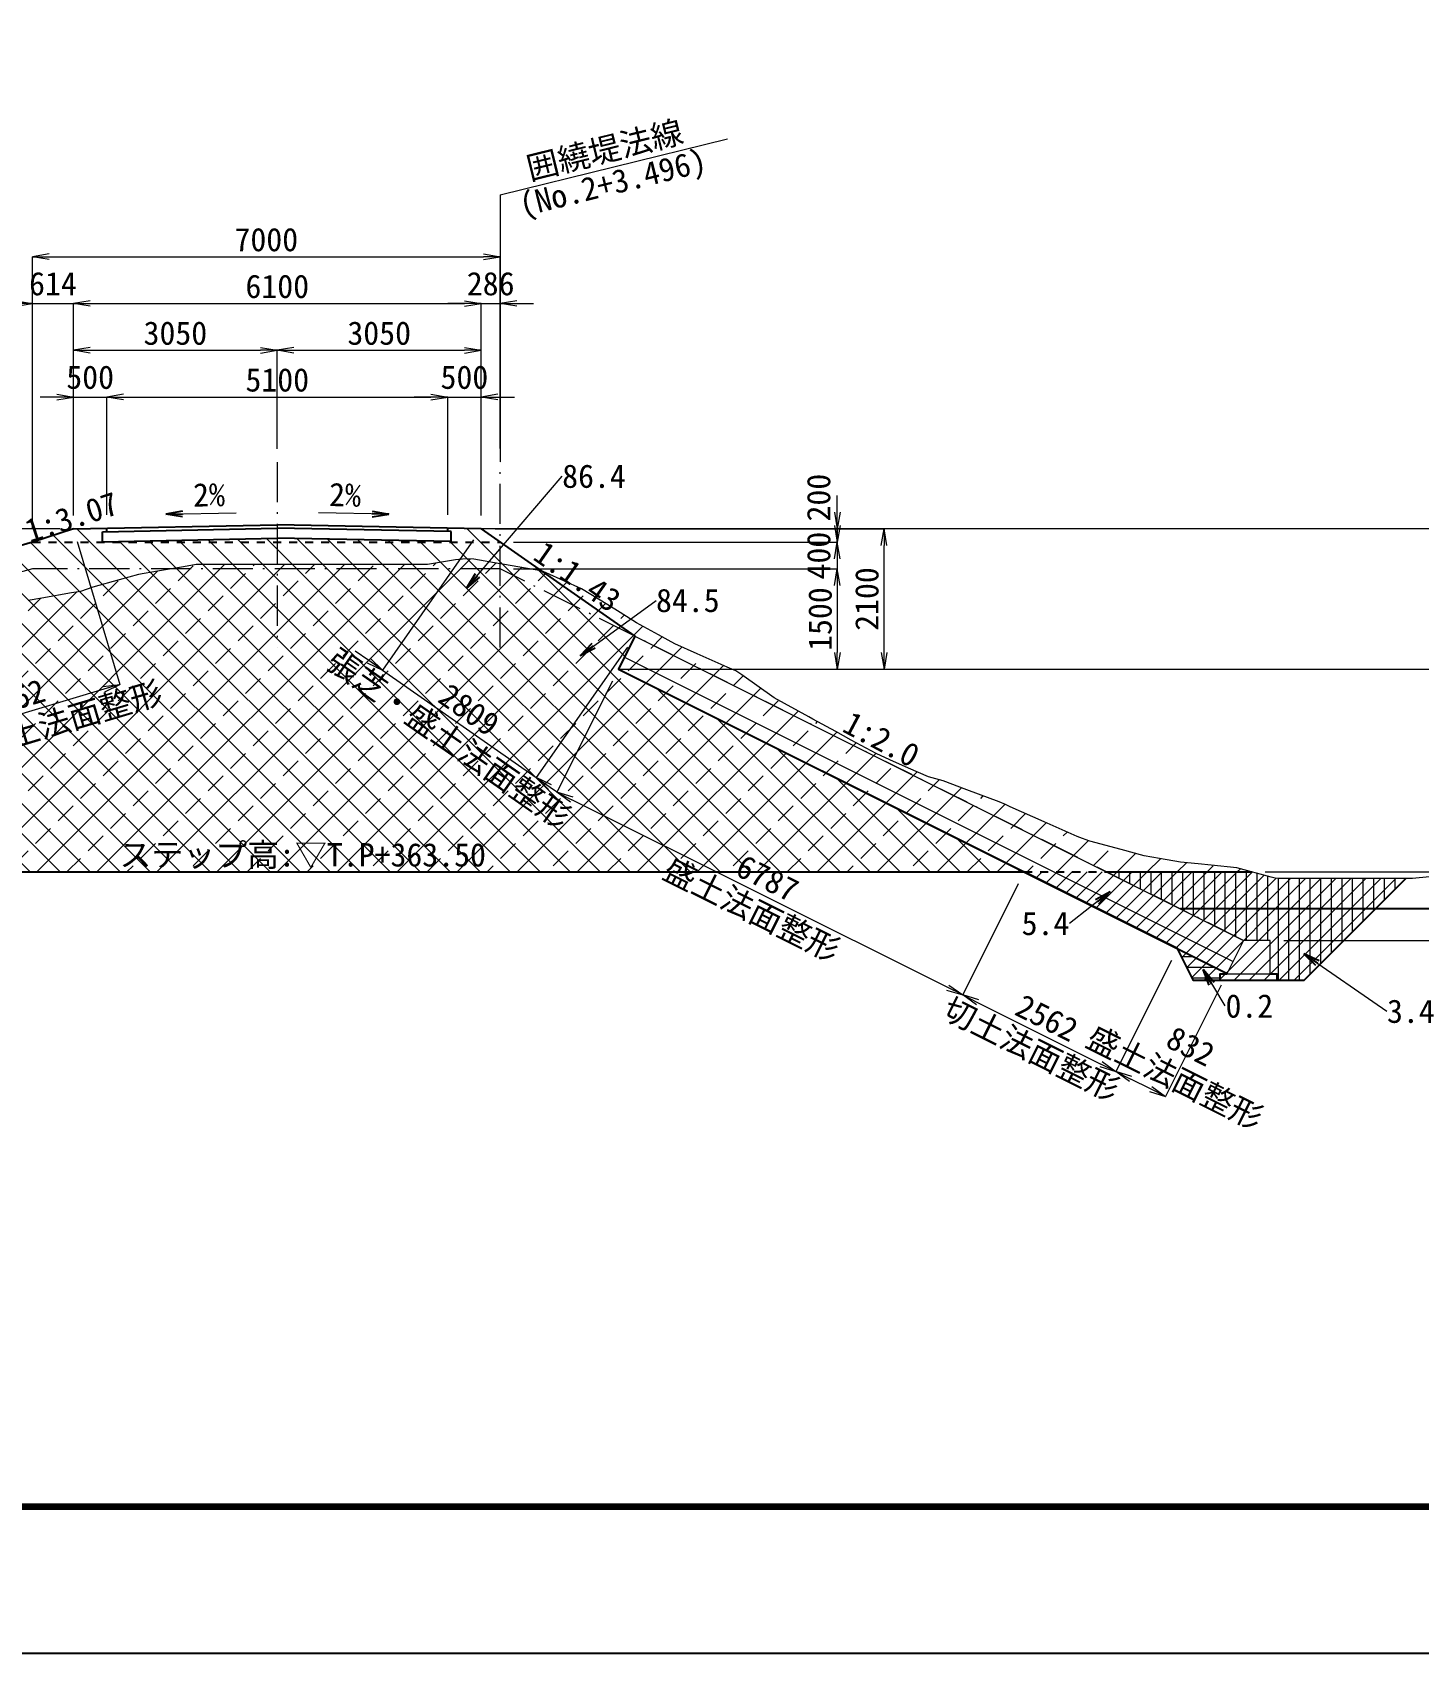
# Model space of a CAD drawing. Header units: millimetres. Extents: x -23295 to 84900, y -241468 to 58400.
# Drawn here: x 45511 to 66253, y -161312 to -137046 of the extents above; entities that cross this region are included whole.
import ezdxf
from ezdxf.enums import TextEntityAlignment as Align

# ---------------------------------------------------------------- set-up
doc = ezdxf.new("R2010")
doc.units = ezdxf.units.MM
doc.header["$LTSCALE"] = 100
doc.header["$PDSIZE"] = 300
doc.linetypes.add('SXF_一点短鎖線', pattern=[9.25, 6, -1.5, 0.25, -1.5])
doc.linetypes.add('SXF_跳び破線', pattern=[12, 6, -6])
doc.layers.get('Defpoints').update_dxf_attribs({"color": 191})
for name, color, linetype, lineweight in [('D-BGD', 7, 'Continuous', 13), ('D-BMK', 2, 'SXF_一点短鎖線', 13), ('D-BYP-STR6', 2, 'SXF_一点短鎖線', 13), ('D-STR-DIM', 7, 'Continuous', 13), ('D-STR-HTXT', 7, 'Continuous', 13), ('D-STR-STR1', 2, 'Continuous', 13), ('D-STR-STR8', 3, 'Continuous', 25), ('D-STR-STR9', 1, 'Continuous', 25), ('D-STR-STRA', 6, 'Continuous', 25), ('D-STR-STRC', 7, 'Continuous', 13), ('D-STR-TXT', 7, 'Continuous', 13), ('D-TTL', 2, 'Continuous', 140), ('切土法面整形', 4, 'Continuous', 13), ('埋A', 6, 'Continuous', 13), ('埋C', 6, 'Continuous', 13), ('床堀', 3, 'Continuous', 13), ('張芝', 3, 'Continuous', 13), ('掘削', 4, 'Continuous', 13), ('盛土(4.0≦W)', 5, 'Continuous', 13), ('盛土法面整形', 1, 'Continuous', 13)]:
    doc.layers.add(name, color=color, linetype=linetype, lineweight=lineweight)
doc.styles.add('MS ゴシック', font='MS Gothic.ttf')
doc.styles.add('ＭＳ ゴシック', font='MS Gothic.ttf')
doc.dimstyles.new('DIM-100-F', dxfattribs={"dimscale": 100, "dimtxt": 3.5, "dimasz": 2.5, "dimexe": 0, "dimexo": 2, "dimgap": 0.8, "dimtad": 1, "dimdec": 0, "dimzin": 0, "dimdsep": 46, "dimtxsty": 'MS ゴシック', "dimblk": 'OPEN', "dimcen": 0.1, "dimclrd": 256, "dimclre": 256, "dimclrt": 256, "dimaunit": 1, "dimadec": 4, "dimazin": 0, "dimtfac": 1, "dimtdec": 0, "dimtmove": 2, "dimatfit": 3, "dimldrblk": 'OPEN', "dimfxl": 1, "dimtolj": 1, "dimtzin": 0, "dimlwd": -1, "dimlwe": -1, "dimarcsym": 0})

# ---------------------------------------------------------------- blocks, each defined once
blk = doc.blocks.new('_Open')
at = {"color": 0, "linetype": 'ByBlock', "lineweight": -2}
for p, q in [((-1, 0.167), (0, 0)), ((-1, -0.167), (0, 0)), ((0, 0), (-1, 0))]:
    blk.add_line(p, q, dxfattribs=at)
blk = doc.blocks.new('*D167')
at = {"layer": 'D-STR-DIM', "ltscale": 0.01, "transparency": 16777216}
for p, q in [((57554, -144227), (57554, -143977)), ((52436, -144477), (57554, -144477)), ((57554, -144477), (57554, -144677)), ((52711, -144677), (57554, -144677)), ((57554, -144927), (57554, -145177))]:
    blk.add_line(p, q, dxfattribs=at)
at = {"layer": 'Defpoints', "color": 0, "ltscale": 0.01, "transparency": 16777216}
for p in [(52236, -144477), (52511, -144677), (57554, -144677)]:
    blk.add_point(p, dxfattribs=at)
at = {"layer": 'D-STR-DIM', "ltscale": 0.01, "transparency": 16777216, "xscale": 250, "yscale": 250, "zscale": 250}
for p, rotation in [((57554, -144477), 270), ((57554, -144677), 90)]:
    blk.add_blockref('_Open', p, dxfattribs=dict(at, rotation=rotation))
at = {"layer": 'D-STR-DIM', "ltscale": 0.01, "transparency": 16777216, "insert": (57277, -144009), "char_height": 350, "attachment_point": 5, "rotation": 90, "style": 'MS ゴシック'}
blk.add_mtext('\\A1;200', dxfattribs=at)
blk = doc.blocks.new('*D168')
at = {"layer": 'D-STR-DIM', "ltscale": 0.01, "transparency": 16777216}
for p, q in [((57554, -144427), (57554, -144177)), ((52711, -144677), (57554, -144677)), ((57554, -144677), (57554, -145077)), ((52711, -145077), (57554, -145077)), ((57554, -145327), (57554, -145577))]:
    blk.add_line(p, q, dxfattribs=at)
at = {"layer": 'Defpoints', "color": 0, "ltscale": 0.01, "transparency": 16777216}
for p in [(52511, -144677), (52511, -145077), (57554, -145077)]:
    blk.add_point(p, dxfattribs=at)
at = {"layer": 'D-STR-DIM', "ltscale": 0.01, "transparency": 16777216, "xscale": 250, "yscale": 250, "zscale": 250}
for p, rotation in [((57554, -144677), 270), ((57554, -145077), 90)]:
    blk.add_blockref('_Open', p, dxfattribs=dict(at, rotation=rotation))
at = {"layer": 'D-STR-DIM', "ltscale": 0.01, "transparency": 16777216, "insert": (57278, -144877), "char_height": 350, "attachment_point": 5, "rotation": 90, "style": 'MS ゴシック'}
blk.add_mtext('\\A1;400', dxfattribs=at)
blk = doc.blocks.new('*D169')
at = {"layer": 'D-STR-DIM', "ltscale": 0.01, "transparency": 16777216}
for p, q in [((52436, -144477), (58254, -144477)), ((58254, -146327), (58254, -144727)), ((56570, -146577), (58254, -146577))]:
    blk.add_line(p, q, dxfattribs=at)
at = {"layer": 'Defpoints', "color": 0, "ltscale": 0.01, "transparency": 16777216}
for p in [(52236, -144477), (58254, -144477), (56370, -146577)]:
    blk.add_point(p, dxfattribs=at)
at = {"layer": 'D-STR-DIM', "ltscale": 0.01, "transparency": 16777216, "xscale": 250, "yscale": 250, "zscale": 250}
for p, rotation in [((58254, -144477), 90), ((58254, -146577), 270)]:
    blk.add_blockref('_Open', p, dxfattribs=dict(at, rotation=rotation))
at = {"layer": 'D-STR-DIM', "ltscale": 0.01, "transparency": 16777216, "insert": (57999, -145527), "char_height": 350, "attachment_point": 5, "rotation": 90, "style": 'MS ゴシック'}
blk.add_mtext('\\A1;2100', dxfattribs=at)
blk = doc.blocks.new('*D170')
at = {"layer": 'D-STR-DIM', "ltscale": 0.01, "transparency": 16777216}
for p, q in [((56570, -145077), (57554, -145077)), ((57554, -145327), (57554, -146327)), ((56570, -146577), (57554, -146577))]:
    blk.add_line(p, q, dxfattribs=at)
at = {"layer": 'Defpoints', "color": 0, "ltscale": 0.01, "transparency": 16777216}
for p in [(56370, -145077), (56370, -146577), (57554, -146577)]:
    blk.add_point(p, dxfattribs=at)
at = {"layer": 'D-STR-DIM', "ltscale": 0.01, "transparency": 16777216, "xscale": 250, "yscale": 250, "zscale": 250}
for p, rotation in [((57554, -145077), 90), ((57554, -146577), 270)]:
    blk.add_blockref('_Open', p, dxfattribs=dict(at, rotation=rotation))
at = {"layer": 'D-STR-DIM', "ltscale": 0.01, "transparency": 16777216, "insert": (57299, -145827), "char_height": 350, "attachment_point": 5, "rotation": 90, "style": 'MS ゴシック'}
blk.add_mtext('\\A1;1500', dxfattribs=at)
blk = doc.blocks.new('*D172')
at = {"layer": 'D-STR-DIM', "transparency": 16777216}
for p, q in [((63959, -149612), (72265, -149612)), ((72265, -149862), (72265, -150388)), ((64234, -150638), (72265, -150638))]:
    blk.add_line(p, q, dxfattribs=at)
at = {"layer": 'Defpoints', "color": 0, "transparency": 16777216}
for p in [(63759, -149612), (64034, -150638), (72265, -150638)]:
    blk.add_point(p, dxfattribs=at)
at = {"layer": 'D-STR-DIM', "transparency": 16777216, "xscale": 250, "yscale": 250, "zscale": 250}
for p, rotation in [((72265, -149612), 90), ((72265, -150638), 270)]:
    blk.add_blockref('_Open', p, dxfattribs=dict(at, rotation=rotation))
at = {"layer": 'D-STR-DIM', "transparency": 16777216, "insert": (72010, -150125), "char_height": 350, "attachment_point": 5, "rotation": 90, "style": 'MS ゴシック'}
blk.add_mtext('\\A1;1026', dxfattribs=at)
blk = doc.blocks.new('*D174')
at = {"layer": 'D-STR-DIM', "transparency": 16777216}
for p, q in [((40183, -144227), (40183, -143977)), ((45925, -144477), (40183, -144477)), ((40183, -145077), (40183, -144477)), ((45311, -145077), (40183, -145077)), ((40183, -145327), (40183, -145577))]:
    blk.add_line(p, q, dxfattribs=at)
at = {"layer": 'Defpoints', "color": 0, "transparency": 16777216}
for p in [(40183, -144477), (46125, -144477), (45511, -145077)]:
    blk.add_point(p, dxfattribs=at)
at = {"layer": 'D-STR-DIM', "transparency": 16777216, "xscale": 250, "yscale": 250, "zscale": 250}
for p, rotation in [((40183, -144477), 270), ((40183, -145077), 90)]:
    blk.add_blockref('_Open', p, dxfattribs=dict(at, rotation=rotation))
at = {"layer": 'D-STR-DIM', "transparency": 16777216, "insert": (39928, -144777), "char_height": 350, "attachment_point": 5, "rotation": 90, "style": 'MS ゴシック'}
blk.add_mtext('\\A1;600', dxfattribs=at)
blk = doc.blocks.new('*D252')
at = {"layer": 'D-STR-DIM', "ltscale": 0.2, "transparency": 16777216}
for p, q in [((45511, -144477), (45511, -140404)), ((45761, -140404), (52261, -140404)), ((52511, -143275), (52511, -140404))]:
    blk.add_line(p, q, dxfattribs=at)
at = {"layer": 'Defpoints', "color": 0, "ltscale": 0.2, "transparency": 16777216}
for p in [(52511, -140404), (52511, -143475), (45511, -144677)]:
    blk.add_point(p, dxfattribs=at)
at = {"layer": 'D-STR-DIM', "ltscale": 0.2, "transparency": 16777216, "xscale": 250, "yscale": 250, "zscale": 250, "rotation": 180}
blk.add_blockref('_Open', (45511, -140404), dxfattribs=at)
at = {"layer": 'D-STR-DIM', "ltscale": 0.2, "transparency": 16777216, "xscale": 250, "yscale": 250, "zscale": 250}
blk.add_blockref('_Open', (52511, -140404), dxfattribs=at)
at = {"layer": 'D-STR-DIM', "ltscale": 0.2, "transparency": 16777216, "insert": (49011, -140149), "char_height": 350, "attachment_point": 5, "style": 'MS ゴシック'}
blk.add_mtext('\\A1;7000', dxfattribs=at)
blk = doc.blocks.new('*D175')
at = {"layer": 'D-STR-DIM', "ltscale": 0.2, "transparency": 16777216}
for p, q in [((45875, -142504), (45625, -142504)), ((46125, -144277), (46125, -142504)), ((46125, -142504), (46625, -142504)), ((46625, -144267), (46625, -142504)), ((46875, -142504), (47125, -142504))]:
    blk.add_line(p, q, dxfattribs=at)
at = {"layer": 'Defpoints', "color": 0, "ltscale": 0.2, "transparency": 16777216}
for p in [(46625, -142504), (46125, -144477), (46625, -144467)]:
    blk.add_point(p, dxfattribs=at)
at = {"layer": 'D-STR-DIM', "ltscale": 0.2, "transparency": 16777216, "xscale": 250, "yscale": 250, "zscale": 250}
blk.add_blockref('_Open', (46125, -142504), dxfattribs=at)
at = {"layer": 'D-STR-DIM', "ltscale": 0.2, "transparency": 16777216, "xscale": 250, "yscale": 250, "zscale": 250, "rotation": 180}
blk.add_blockref('_Open', (46625, -142504), dxfattribs=at)
at = {"layer": 'D-STR-DIM', "ltscale": 0.2, "transparency": 16777216, "insert": (46375, -142209), "char_height": 350, "attachment_point": 5, "style": 'MS ゴシック'}
blk.add_mtext('\\A1;500', dxfattribs=at)
blk = doc.blocks.new('*D176')
at = {"layer": 'D-STR-DIM', "ltscale": 0.2, "transparency": 16777216}
for p, q in [((46625, -144267), (46625, -142504)), ((46875, -142504), (51475, -142504)), ((51725, -144267), (51725, -142504))]:
    blk.add_line(p, q, dxfattribs=at)
at = {"layer": 'Defpoints', "color": 0, "ltscale": 0.2, "transparency": 16777216}
for p in [(51725, -142504), (46625, -144467), (51725, -144467)]:
    blk.add_point(p, dxfattribs=at)
at = {"layer": 'D-STR-DIM', "ltscale": 0.2, "transparency": 16777216, "xscale": 250, "yscale": 250, "zscale": 250, "rotation": 180}
blk.add_blockref('_Open', (46625, -142504), dxfattribs=at)
at = {"layer": 'D-STR-DIM', "ltscale": 0.2, "transparency": 16777216, "xscale": 250, "yscale": 250, "zscale": 250}
blk.add_blockref('_Open', (51725, -142504), dxfattribs=at)
at = {"layer": 'D-STR-DIM', "ltscale": 0.2, "transparency": 16777216, "insert": (49175, -142249), "char_height": 350, "attachment_point": 5, "style": 'MS ゴシック'}
blk.add_mtext('\\A1;5100', dxfattribs=at)
blk = doc.blocks.new('*D177')
at = {"layer": 'D-STR-DIM', "ltscale": 0.2, "transparency": 16777216}
for p, q in [((51475, -142504), (51225, -142504)), ((51725, -144267), (51725, -142504)), ((51725, -142504), (52225, -142504)), ((52225, -144277), (52225, -142504)), ((52475, -142504), (52725, -142504))]:
    blk.add_line(p, q, dxfattribs=at)
at = {"layer": 'Defpoints', "color": 0, "ltscale": 0.2, "transparency": 16777216}
for p in [(52225, -142504), (51725, -144467), (52225, -144477)]:
    blk.add_point(p, dxfattribs=at)
at = {"layer": 'D-STR-DIM', "ltscale": 0.2, "transparency": 16777216, "xscale": 250, "yscale": 250, "zscale": 250}
blk.add_blockref('_Open', (51725, -142504), dxfattribs=at)
at = {"layer": 'D-STR-DIM', "ltscale": 0.2, "transparency": 16777216, "xscale": 250, "yscale": 250, "zscale": 250, "rotation": 180}
blk.add_blockref('_Open', (52225, -142504), dxfattribs=at)
at = {"layer": 'D-STR-DIM', "ltscale": 0.2, "transparency": 16777216, "insert": (51975, -142209), "char_height": 350, "attachment_point": 5, "style": 'MS ゴシック'}
blk.add_mtext('\\A1;500', dxfattribs=at)
blk = doc.blocks.new('*D178')
at = {"layer": 'D-STR-DIM', "ltscale": 0.2, "transparency": 16777216}
for p, q in [((46125, -144277), (46125, -141804)), ((46375, -141804), (48925, -141804)), ((49175, -143277), (49175, -141804))]:
    blk.add_line(p, q, dxfattribs=at)
at = {"layer": 'Defpoints', "color": 0, "ltscale": 0.2, "transparency": 16777216}
for p in [(49175, -141804), (49175, -143477), (46125, -144477)]:
    blk.add_point(p, dxfattribs=at)
at = {"layer": 'D-STR-DIM', "ltscale": 0.2, "transparency": 16777216, "xscale": 250, "yscale": 250, "zscale": 250, "rotation": 180}
blk.add_blockref('_Open', (46125, -141804), dxfattribs=at)
at = {"layer": 'D-STR-DIM', "ltscale": 0.2, "transparency": 16777216, "xscale": 250, "yscale": 250, "zscale": 250}
blk.add_blockref('_Open', (49175, -141804), dxfattribs=at)
at = {"layer": 'D-STR-DIM', "ltscale": 0.2, "transparency": 16777216, "insert": (47650, -141549), "char_height": 350, "attachment_point": 5, "style": 'MS ゴシック'}
blk.add_mtext('\\A1;3050', dxfattribs=at)
blk = doc.blocks.new('*D179')
at = {"layer": 'D-STR-DIM', "ltscale": 0.2, "transparency": 16777216}
for p, q in [((49175, -143277), (49175, -141804)), ((49425, -141804), (51975, -141804)), ((52225, -144277), (52225, -141804))]:
    blk.add_line(p, q, dxfattribs=at)
at = {"layer": 'Defpoints', "color": 0, "ltscale": 0.2, "transparency": 16777216}
for p in [(52225, -141804), (49175, -143477), (52225, -144477)]:
    blk.add_point(p, dxfattribs=at)
at = {"layer": 'D-STR-DIM', "ltscale": 0.2, "transparency": 16777216, "xscale": 250, "yscale": 250, "zscale": 250, "rotation": 180}
blk.add_blockref('_Open', (49175, -141804), dxfattribs=at)
at = {"layer": 'D-STR-DIM', "ltscale": 0.2, "transparency": 16777216, "xscale": 250, "yscale": 250, "zscale": 250}
blk.add_blockref('_Open', (52225, -141804), dxfattribs=at)
at = {"layer": 'D-STR-DIM', "ltscale": 0.2, "transparency": 16777216, "insert": (50700, -141549), "char_height": 350, "attachment_point": 5, "style": 'MS ゴシック'}
blk.add_mtext('\\A1;3050', dxfattribs=at)
blk = doc.blocks.new('*D180')
at = {"layer": 'D-STR-DIM', "ltscale": 1500, "transparency": 16777216}
for p, q in [((45261, -141104), (45011, -141104)), ((45511, -144477), (45511, -141104)), ((45511, -141104), (46125, -141104)), ((46125, -144277), (46125, -141104)), ((46375, -141104), (46625, -141104))]:
    blk.add_line(p, q, dxfattribs=at)
at = {"layer": 'Defpoints', "color": 0, "ltscale": 1500, "transparency": 16777216}
for p in [(46125, -141104), (46125, -144477), (45511, -144677)]:
    blk.add_point(p, dxfattribs=at)
at = {"layer": 'D-STR-DIM', "ltscale": 1500, "transparency": 16777216, "xscale": 250, "yscale": 250, "zscale": 250}
blk.add_blockref('_Open', (45511, -141104), dxfattribs=at)
at = {"layer": 'D-STR-DIM', "ltscale": 1500, "transparency": 16777216, "xscale": 250, "yscale": 250, "zscale": 250, "rotation": 180}
blk.add_blockref('_Open', (46125, -141104), dxfattribs=at)
at = {"layer": 'D-STR-DIM', "ltscale": 1500, "transparency": 16777216, "insert": (45818, -140809), "char_height": 350, "attachment_point": 5, "style": 'MS ゴシック'}
blk.add_mtext('\\A1;614', dxfattribs=at)
blk = doc.blocks.new('*D181')
at = {"layer": 'D-STR-DIM', "ltscale": 1500, "transparency": 16777216}
for p, q in [((51975, -141104), (51725, -141104)), ((52225, -144277), (52225, -141104)), ((52225, -141104), (52511, -141104)), ((52511, -143275), (52511, -141104)), ((52761, -141104), (53011, -141104))]:
    blk.add_line(p, q, dxfattribs=at)
at = {"layer": 'Defpoints', "color": 0, "ltscale": 1500, "transparency": 16777216}
for p in [(52511, -141104), (52511, -143475), (52225, -144477)]:
    blk.add_point(p, dxfattribs=at)
at = {"layer": 'D-STR-DIM', "ltscale": 1500, "transparency": 16777216, "xscale": 250, "yscale": 250, "zscale": 250}
blk.add_blockref('_Open', (52225, -141104), dxfattribs=at)
at = {"layer": 'D-STR-DIM', "ltscale": 1500, "transparency": 16777216, "xscale": 250, "yscale": 250, "zscale": 250, "rotation": 180}
blk.add_blockref('_Open', (52511, -141104), dxfattribs=at)
at = {"layer": 'D-STR-DIM', "ltscale": 1500, "transparency": 16777216, "insert": (52368, -140809), "char_height": 350, "attachment_point": 5, "style": 'MS ゴシック'}
blk.add_mtext('\\A1;286', dxfattribs=at)
blk = doc.blocks.new('*D182')
at = {"layer": 'D-STR-DIM', "ltscale": 1500, "transparency": 16777216}
for p, q in [((46125, -144277), (46125, -141104)), ((46375, -141104), (51975, -141104)), ((52225, -144277), (52225, -141104))]:
    blk.add_line(p, q, dxfattribs=at)
at = {"layer": 'Defpoints', "color": 0, "ltscale": 1500, "transparency": 16777216}
for p in [(52225, -141104), (46125, -144477), (52225, -144477)]:
    blk.add_point(p, dxfattribs=at)
at = {"layer": 'D-STR-DIM', "ltscale": 1500, "transparency": 16777216, "xscale": 250, "yscale": 250, "zscale": 250, "rotation": 180}
blk.add_blockref('_Open', (46125, -141104), dxfattribs=at)
at = {"layer": 'D-STR-DIM', "ltscale": 1500, "transparency": 16777216, "xscale": 250, "yscale": 250, "zscale": 250}
blk.add_blockref('_Open', (52225, -141104), dxfattribs=at)
at = {"layer": 'D-STR-DIM', "ltscale": 1500, "transparency": 16777216, "insert": (49175, -140849), "char_height": 350, "attachment_point": 5, "style": 'MS ゴシック'}
blk.add_mtext('\\A1;6100', dxfattribs=at)
blk = doc.blocks.new('*D186')
at = {"layer": 'Defpoints', "color": 0, "transparency": 16777216}
for p in [(46125, -144477), (43096, -145383), (43792, -147711)]:
    blk.add_point(p, dxfattribs=at)
at = {"layer": '張芝', "transparency": 16777216}
for p, q in [((46182, -144668), (46821, -146805)), ((43153, -145575), (43792, -147711)), ((46582, -146877), (44032, -147640))]:
    blk.add_line(p, q, dxfattribs=at)
at = {"layer": '張芝', "transparency": 16777216, "xscale": 250, "yscale": 250, "zscale": 250}
for p, rotation in [((46821, -146805), 16.6546069592718), ((43792, -147711), 196.6546069592718)]:
    blk.add_blockref('_Open', p, dxfattribs=dict(at, rotation=rotation))
at = {"layer": '張芝', "transparency": 16777216, "char_height": 350, "attachment_point": 5, "rotation": 16.6546, "style": 'MS ゴシック'}
for s, insert in [('\\A1;張芝・盛土法面整形}', (45384, -147542)), ('\\A1;{\\C3;3162', (45228, -147020))]:
    blk.add_mtext(s, dxfattribs=dict(at, insert=insert))
blk = doc.blocks.new('*D187')
at = {"layer": 'Defpoints', "color": 0, "transparency": 16777216}
for p in [(62644, -150758), (63388, -151130), (61722, -152600)]:
    blk.add_point(p, dxfattribs=at)
at = {"layer": '盛土法面整形', "transparency": 16777216}
for p, q in [((62554, -150937), (61722, -152600)), ((63298, -151309), (62467, -152972)), ((62243, -152860), (61946, -152712))]:
    blk.add_line(p, q, dxfattribs=at)
at = {"layer": '盛土法面整形', "transparency": 16777216, "xscale": 250, "yscale": 250, "zscale": 250}
for p, rotation in [((61722, -152600), 153.4345157385486), ((62467, -152972), 333.4345157385486)]:
    blk.add_blockref('_Open', p, dxfattribs=dict(at, rotation=rotation))
at = {"layer": '盛土法面整形', "transparency": 16777216, "char_height": 350, "attachment_point": 5, "rotation": 333.4345, "style": 'MS ゴシック'}
for s, insert in [('\\A1;盛土法面整形}', (62599, -152708)), ('\\A1;{\\C1;832', (62841, -152223))]:
    blk.add_mtext(s, dxfattribs=dict(at, insert=insert))
blk = doc.blocks.new('*D188')
at = {"layer": 'Defpoints', "color": 0, "transparency": 16777216}
for p in [(54281, -146577), (53360, -148419), (60352, -149612)]:
    blk.add_point(p, dxfattribs=at)
at = {"layer": '盛土法面整形', "transparency": 16777216}
for p, q in [((54192, -146756), (53360, -148419)), ((59207, -151342), (53584, -148531)), ((60262, -149791), (59431, -151454))]:
    blk.add_line(p, q, dxfattribs=at)
at = {"layer": '盛土法面整形', "transparency": 16777216, "xscale": 250, "yscale": 250, "zscale": 250}
for p, rotation in [((53360, -148419), 153.4349488229088), ((59431, -151454), 333.4349488229088)]:
    blk.add_blockref('_Open', p, dxfattribs=dict(at, rotation=rotation))
at = {"layer": '盛土法面整形', "transparency": 16777216, "char_height": 350, "attachment_point": 5, "rotation": 333.4349, "style": 'MS ゴシック'}
for s, insert in [('\\A1;盛土法面整形', (56267, -150194)), ('\\A1;6787', (56509, -149708))]:
    blk.add_mtext(s, dxfattribs=dict(at, insert=insert))
blk = doc.blocks.new('*D189')
at = {"layer": 'Defpoints', "color": 0, "transparency": 16777216}
for p in [(52225, -144477), (54527, -146085), (53051, -148199)]:
    blk.add_point(p, dxfattribs=at)
at = {"layer": '張芝', "transparency": 16777216}
for p, q in [((52110, -144641), (50748, -146591)), ((50543, -146448), (50338, -146305)), ((54413, -146249), (53051, -148199)), ((50748, -146591), (53051, -148199)), ((53256, -148342), (53461, -148485))]:
    blk.add_line(p, q, dxfattribs=at)
at = {"layer": '張芝', "transparency": 16777216, "xscale": 250, "yscale": 250, "zscale": 250}
for p, rotation in [((50748, -146591), 325.0696338338254), ((53051, -148199), 145.0696338338254)]:
    blk.add_blockref('_Open', p, dxfattribs=dict(at, rotation=rotation))
at = {"layer": '張芝', "transparency": 16777216, "char_height": 350, "attachment_point": 5, "rotation": 325.0696, "style": 'MS ゴシック'}
for s, insert in [('\\A1;張芝・盛土法面整形}', (51733, -147633)), ('\\A1;{\\C3;2809', (52045, -147186))]:
    blk.add_mtext(s, dxfattribs=dict(at, insert=insert))
blk = doc.blocks.new('*D190')
at = {"layer": 'Defpoints', "color": 0, "transparency": 16777216}
for p in [(60352, -149612), (62644, -150758), (61723, -152600)]:
    blk.add_point(p, dxfattribs=at)
at = {"layer": '切土法面整形', "transparency": 16777216}
for p, q in [((60262, -149791), (59431, -151454)), ((62554, -150937), (61723, -152600)), ((59654, -151566), (61499, -152488))]:
    blk.add_line(p, q, dxfattribs=at)
at = {"layer": '切土法面整形', "transparency": 16777216, "xscale": 250, "yscale": 250, "zscale": 250}
for p, rotation in [((59431, -151454), 153.4349488229088), ((61723, -152600), 333.4349488229088)]:
    blk.add_blockref('_Open', p, dxfattribs=dict(at, rotation=rotation))
at = {"layer": '切土法面整形', "transparency": 16777216, "char_height": 350, "attachment_point": 5, "rotation": 333.4349, "style": 'MS ゴシック'}
for s, insert in [('\\A1;切土法面整形}', (60449, -152283)), ('\\A1;{\\C4;2562', (60691, -151799))]:
    blk.add_mtext(s, dxfattribs=dict(at, insert=insert))

msp = doc.modelspace()

# ---------------------------------------------------------------- hatches: boundary and pattern name
at = {"layer": '埋A'}
h = msp.add_hatch(dxfattribs=at)
h.set_pattern_fill('ANSI31', color=256, scale=50, angle=45)
h.set_pattern_definition([(90, (-164286.73, 145885.24), (-158.75, 0), [])])
h.paths.add_polyline_path([(66059.7, -149711.9), (64154.1, -149711.9), (64108.6, -149707.3), (63759, -149611.9), (61581.5, -149611.9), (63633.6, -150637.9), (64033.6, -150637.9), (64033.6, -151137.9), (64133.6, -151137.9), (64133.6, -151237.9), (64533.6, -151237.9)])
at = {"layer": '埋C'}
h = msp.add_hatch(dxfattribs=at)
h.set_pattern_fill('ANSI31', color=256, scale=50, angle=135)
h.set_pattern_definition([(180, (-2323.66, -176437.74), (-1e-14, -158.75), [])])
h.paths.add_polyline_path([(62643.6, -150757.8), (62883.6, -151237.9), (63283.6, -151237.9), (63283.6, -151137.9), (63383.6, -151137.9), (63387.7, -151129.9)])
at = {"layer": '床堀'}
h = msp.add_hatch(dxfattribs=at)
h.set_pattern_fill('ANSI31', color=256, scale=50)
h.set_pattern_definition([(45, (-164286.73, 145885.24), (-112.2532, 112.2532), [])])
h.paths.add_polyline_path([(66059.7, -149711.9), (64154.1, -149711.9), (64108.6, -149707.3), (63759, -149611.9), (60351.6, -149611.9), (62643.5, -150757.8), (62883.6, -151237.9), (64533.6, -151237.9)])
at = {"layer": '掘削'}
h = msp.add_hatch(dxfattribs=at)
h.set_pattern_fill('ANSI33', color=256, scale=100)
h.set_pattern_definition([(45, (100000, 0), (-449.0128, 449.0128), []), (45, (100449, 0), (-449.0128, 449.0128), [317.5, -158.75])])
h.paths.add_polyline_path([(63759, -149611.9), (63531.9, -149549.8), (63150.8, -149511.9), (62955.1, -149492.4), (62690.7, -149466), (62378.4, -149411.9), (62147.5, -149371.8), (61801.7, -149277.4), (61334.3, -149149.8), (61225, -149111.9), (61144.2, -149083.8), (60648.3, -148862.4), (60140.8, -148635.9), (60071.6, -148604.9), (59977.9, -148563.1), (59494.8, -148383.1), (59137.5, -148249.9), (58918.1, -148190), (58621.5, -148057.6), (58341.4, -147932.5), (58134.2, -147840), (57764.7, -147638.2), (57533.4, -147511.9), (57188, -147323.2), (57130.9, -147292.1), (56611.3, -147008.3), (56127.6, -146660.3), (56034.5, -146602.6), (55908.7, -146546.4), (55457.8, -146345.1), (55124.3, -146196.2), (54881.1, -146063.4), (54552.4, -145883.8), (54304.4, -145730.1), (54121, -145616.4), (53727.7, -145372.7), (53196, -145135.3), (53151, -145115.2), (53117.7, -145106.1), (52574.2, -145011.9), (52511.1, -145000.9), (52114.3, -144932.1), (51997.5, -144923.5), (51839.6, -144939.2), (51420.8, -145011.9), (51111, -145011.9), (50941.5, -145011.9), (50844.1, -145011.9), (50575.3, -145011.9), (50267.4, -145011.9), (50209.1, -145011.9), (50107.7, -145011.9), (49690.7, -145011.9), (49126.8, -145011.9), (49113.9, -145011.9), (49104.4, -145011.9), (48537.2, -145011.9), (48101.1, -145011.9), (47960.5, -145011.9), (47770.4, -145044.8), (47383.8, -145111.9), (47097.8, -145161.4), (46807.1, -145240.8), (46414, -145348.2), (46230.3, -145411.9), (46094.5, -145435.4), (45653.6, -145511.9), (45448.3, -145547.5), (45091.2, -145706.9), (45082.1, -145710.9), (45076.9, -145711.9), (44715.9, -145774.4), (44500.2, -145811.9), (44087.9, -145811.9), (43923.5, -145811.9), (43701.3, -145850.4), (43346.8, -145911.9), (43084.5, -145911.9), (42770, -145911.9), (42344.9, -145911.9), (42193.3, -145911.9), (42081.2, -145931.3), (41616.6, -146011.9), (41077.9, -146105.3), (41039.9, -146111.9), (40988.5, -146129.7), (40463.2, -146273.1), (40074.6, -146446.6), (39886.5, -146530.6), (39632.1, -146644.2), (39309.7, -146788.1), (39071.3, -146894.5), (38733, -147045.6), (38275.7, -147329), (38156.3, -147394.2), (38068, -147442.5), (37757.9, -147580.9), (37579.6, -147660.5), (37391.6, -147744.4), (37064.7, -147890.4), (37002.9, -147924.2), (36919.3, -147969.8), (36426.2, -148275.5), (36061.4, -148438.4), (35849.4, -148554.1), (35562.9, -148710.6), (35272.7, -148869.1), (35058, -148986.3), (34696, -149147.9), (34206.6, -149366.5), (34119.3, -149405.4), (34054.7, -149434.2), (33542.6, -149611.9)])
at = {"layer": '盛土(4.0≦W)'}
h = msp.add_hatch(dxfattribs=at)
h.set_pattern_fill('ANSI31', color=256, scale=100, angle=90)
h.set_pattern_definition([(135, (100000, -16000), (-224.5064, -224.5064), [])])
h.paths.add_polyline_path([(43095.5, -145382.9), (43246.6, -145911.7), (30296.2, -149611.9), (60351.6, -149611.9), (54281.3, -146576.7), (54527.3, -146084.8), (52224.7, -144476.7), (51724.8, -144466.7), (51724.7, -144516.7), (51774.7, -144517.7), (51774.7, -144667.7), (49175.6, -144615.7), (46561.1, -144669.6), (46561.1, -144519.6), (46624.8, -144518.3), (46624.8, -144466.7), (46124.8, -144476.7), (45511.2, -144676.7)])

# ---------------------------------------------------------------- linework, layer by layer
at = {"layer": 'D-BGD', "linetype": 'Continuous', "lineweight": 13}
msp.add_lwpolyline([(66415.4, -149686.5), (66160.7, -149711.9), (65838.7, -149711.9), (65403.4, -149711.9), (65262, -149711.9), (65157.4, -149711.9), (64857.6, -149711.9), (64685.3, -149711.9), (64491.4, -149711.9), (64154.1, -149711.9), (64108.6, -149707.3), (64047.1, -149690.5), (63531.9, -149549.8), (63150.8, -149511.9), (62955.1, -149492.4), (62690.7, -149466), (62378.4, -149411.9), (62147.5, -149371.8), (61801.7, -149277.4), (61334.3, -149149.8), (61225, -149111.9), (61144.2, -149083.8), (60648.3, -148862.4), (60140.8, -148635.9), (60071.6, -148604.9), (59977.9, -148563.1), (59494.8, -148383.1), (59137.5, -148249.9), (58918.1, -148190), (58621.5, -148057.6), (58341.4, -147932.5), (58134.2, -147840), (57764.7, -147638.2), (57533.4, -147511.9), (57188, -147323.2), (57130.9, -147292.1), (56611.3, -147008.3), (56127.6, -146660.3), (56034.5, -146602.6), (55908.7, -146546.4), (55457.8, -146345.1), (55124.3, -146196.2), (54881.1, -146063.4), (54552.4, -145883.8), (54304.4, -145730.1), (54121, -145616.4), (53727.7, -145372.7), (53196, -145135.3), (53151, -145115.2), (53117.7, -145106.1), (52574.2, -145011.9), (52511.1, -145000.9), (52114.3, -144932.1), (51997.5, -144923.5), (51839.6, -144939.2), (51420.8, -145011.9), (51111, -145011.9), (50941.5, -145011.9), (50844.1, -145011.9), (50575.3, -145011.9), (50267.4, -145011.9), (50209.1, -145011.9), (50107.7, -145011.9), (49690.7, -145011.9), (49126.8, -145011.9), (49113.9, -145011.9), (49104.4, -145011.9), (48537.2, -145011.9), (48101.1, -145011.9), (47960.5, -145011.9), (47770.4, -145044.8), (47383.8, -145111.9), (47097.8, -145161.4), (46807.1, -145240.8), (46414, -145348.2), (46230.3, -145411.9), (46094.5, -145435.4), (45653.6, -145511.9), (45448.3, -145547.5)], dxfattribs=at)
at = {"layer": 'D-BMK', "linetype": 'SXF_一点短鎖線'}
for p, q in [((49174.8, -143476.7), (49174.8, -146253.7)), ((52511.1, -146253.7), (52511.1, -143476.7))]:
    msp.add_line(p, q, dxfattribs=at)
at = {"layer": 'D-BYP-STR6', "linetype": 'SXF_一点短鎖線'}
msp.add_lwpolyline([(63633.6, -150637.9), (52511.1, -145076.7), (45511.1, -145076.7), (19540.8, -152095.7)], dxfattribs=at)
at = {"layer": 'D-STR-HTXT', "linetype": 'Continuous'}
for p, q in [((52511.1, -139477.3), (55909.3, -138639.1)), ((52511.1, -139477.3), (52511.1, -143475.1)), ((74273.3, -144476.9), (52224.8, -144476.7))]:
    msp.add_line(p, q, dxfattribs=at)
at = {"layer": 'D-STR-HTXT'}
msp.add_line((54281.3, -146576.7), (74273.3, -146576.9), dxfattribs=at)
at = {"layer": 'D-STR-STR1', "linetype": 'Continuous', "lineweight": 25}
for p, q in [((46561.1, -144519.6), (49174.8, -144465.7)), ((46561.1, -144669.6), (46561.1, -144519.6)), ((46561.1, -144669.6), (49174.8, -144615.7)), ((46624.8, -144518.3), (46624.8, -144466.7)), ((51774.7, -144517.7), (49174.8, -144465.7)), ((51774.7, -144667.7), (49174.8, -144615.7)), ((51724.7, -144516.7), (51724.8, -144466.7)), ((51774.7, -144667.7), (51774.7, -144517.7))]:
    msp.add_line(p, q, dxfattribs=at)
at = {"layer": 'D-STR-STR8'}
msp.add_line((33542.6, -149611.9), (60351.6, -149611.9), dxfattribs=at)
at = {"layer": 'D-STR-STR8', "linetype": 'SXF_跳び破線', "lineweight": 25, "ltscale": 0.2}
msp.add_line((60351.6, -149611.9), (61581.5, -149611.9), dxfattribs=at)
at = {"layer": 'D-STR-STR8'}
msp.add_lwpolyline([(66059.7, -149711.9), (64533.6, -151237.9), (62883.6, -151237.9), (62643.6, -150757.8), (60351.6, -149611.9)], dxfattribs=at)
at = {"layer": 'D-STR-STR9', "ltscale": 0.01}
for p, q in [((46124.8, -144476.7), (45511.2, -144676.7)), ((46124.8, -144476.7), (49174.8, -144415.7)), ((52224.8, -144476.7), (49174.8, -144415.7)), ((52224.8, -144476.7), (52875.3, -144931)), ((45511.2, -144676.7), (43095.5, -145382.9)), ((52875.3, -144931), (54527.3, -146084.8))]:
    msp.add_line(p, q, dxfattribs=at)
at = {"layer": 'D-STR-STR9'}
for p, q in [((54527.3, -146084.8), (54281.4, -146576.7)), ((54281.4, -146576.7), (60351.6, -149611.9))]:
    msp.add_line(p, q, dxfattribs=at)
at = {"layer": 'D-STR-STRA', "linetype": 'Continuous'}
msp.add_line((61581.5, -149611.9), (63759, -149611.9), dxfattribs=at)
at = {"layer": 'D-STR-STRC', "ltscale": 1500}
msp.add_line((54527.3, -146084.8), (63633.7, -150637.9), dxfattribs=at)
at = {"layer": 'D-STR-STRC', "ltscale": 0.2}
msp.add_lwpolyline([(54527.3, -146084.8), (54370.8, -146397.8), (63477.1, -150951)], dxfattribs=at)
at = {"layer": 'D-STR-STRC', "linetype": 'Continuous', "lineweight": 25}
for points in [[(54370.8, -146397.8), (54281.3, -146576.7), (63387.7, -151129.9)], [(64033.6, -151137.9), (64133.6, -151137.9), (64133.6, -151237.9), (64033.6, -151237.9), (63383.6, -151237.9), (63283.6, -151237.9), (63283.6, -151137.9), (63383.6, -151137.9)]]:
    msp.add_lwpolyline(points, dxfattribs=at)
at = {"layer": 'D-STR-STRC', "ltscale": 0.2}
msp.add_lwpolyline([(64033.6, -151137.9), (64033.6, -150637.9), (63633.6, -150637.9), (63383.6, -151137.9)], close=True, dxfattribs=at)
at = {"layer": 'D-TTL'}
msp.add_lwpolyline([(2850, -104111.9), (2850, -159111.9), (82850, -159111.9), (82850, -104111.9)], close=True, dxfattribs=at)
at = {"layer": 'Defpoints', "linetype": 'SXF_跳び破線', "lineweight": 25, "ltscale": 0.2}
msp.add_line((45511.1, -144676.7), (52511.1, -144676.7), dxfattribs=at)
at = {"layer": 'Defpoints', "linetype": 'Continuous'}
msp.add_line((74286.4, -150165.9), (62689.4, -150165.8), dxfattribs=at)
at = {"layer": 'Defpoints', "color": 1}
msp.add_lwpolyline([(84900, -161311.9), (800, -161311.9), (800, -101911.9), (84900, -101911.9)], close=True, dxfattribs=at)

# ---------------------------------------------------------------- texts
at = {"layer": 'D-STR-TXT', "style": 'ＭＳ ゴシック'}
for s, rotation, p in [('囲繞堤法線', 13.85581, (54140.5, -139075.4)), ('2%%%', 1.14576, (48158.9, -144245)), ('2%%%', 358.85424, (50183.6, -144244.9))]:
    msp.add_text(s, height=350, rotation=rotation, dxfattribs=at).set_placement(p, align=Align.BOTTOM_CENTER)
msp.add_text('(No.2+3.496)', height=350, rotation=13.85581, dxfattribs=at).set_placement((54152.5, -139124), align=Align.TOP_CENTER)
for s, rotation, p in [('1:3.07', 18.05222, (45471.9, -144686.9)), ('1:1.43', 325.06938, (52982.4, -144923.8)), ('1:2.0', 332, (57608.7, -147499.7))]:
    msp.add_text(s, height=350, rotation=rotation, dxfattribs=at).set_placement(p)
at = {"layer": 'D-STR-TXT', "style": 'MS ゴシック'}
msp.add_text('ステップ高:▽T.P+363.50', height=350, dxfattribs=at).set_placement((46813.6, -149530.6))
at = {"layer": '埋A', "style": 'ＭＳ ゴシック'}
msp.add_text('3.4', height=350, dxfattribs=at).set_placement((65780.1, -151696.5), align=Align.MIDDLE_LEFT)
at = {"layer": '埋C', "style": 'ＭＳ ゴシック'}
msp.add_text('0.2', height=350, dxfattribs=at).set_placement((64077.8, -151617.8), align=Align.MIDDLE_RIGHT)
at = {"layer": '床堀', "style": 'ＭＳ ゴシック'}
msp.add_text('5.4', height=350, dxfattribs=at).set_placement((61027.2, -150382), align=Align.MIDDLE_RIGHT)
at = {"layer": '掘削', "style": 'ＭＳ ゴシック'}
msp.add_text('84.5', height=350, dxfattribs=at).set_placement((54841.9, -145547), align=Align.MIDDLE_LEFT)
at = {"layer": '盛土(4.0≦W)', "style": 'ＭＳ ゴシック'}
msp.add_text('86.4', height=350, dxfattribs=at).set_placement((53437.8, -143687.7), align=Align.MIDDLE_LEFT)

# ---------------------------------------------------------------- dimensions: what is measured, and where the dimension line sits
at = {"layer": 'D-STR-DIM', "ltscale": 0.2}
for base, p1, p2, picture, middle in [((52511.1, -140403.9), (45511.2, -144676.7), (52511.1, -143475.1), '*D252', (49011.2, -140148.9)), ((49174.8, -141803.9), (46124.8, -144476.7), (49174.8, -143476.7), '*D178', (47649.8, -141548.9)), ((52224.7, -141803.9), (49174.8, -143476.7), (52224.7, -144476.7), '*D179', (50699.7, -141548.9)), ((46624.8, -142503.9), (46124.8, -144476.7), (46624.8, -144466.7), '*D175', (46374.8, -142208.9)), ((51724.8, -142503.9), (46624.8, -144466.7), (51724.8, -144466.7), '*D176', (49174.8, -142248.9)), ((52224.7, -142503.9), (51724.8, -144466.7), (52224.7, -144476.7), '*D177', (51974.7, -142208.9))]:
    dim = msp.add_linear_dim(base=base, p1=p1, p2=p2, dimstyle='DIM-100-F', dxfattribs=at)
    dim.commit()
    dim.dimension.update_dxf_attribs({"geometry": picture, "text_midpoint": middle})
at = {"layer": 'D-STR-DIM', "ltscale": 1500}
for base, p1, p2, picture, middle in [((46124.8, -141103.9), (45511.2, -144676.7), (46124.8, -144476.7), '*D180', (45818, -140808.9)), ((52224.7, -141103.9), (46124.8, -144476.7), (52224.7, -144476.7), '*D182', (49174.7, -140848.9)), ((52511.1, -141103.9), (52224.7, -144476.7), (52511.1, -143475.1), '*D181', (52367.9, -140808.9))]:
    dim = msp.add_linear_dim(base=base, p1=p1, p2=p2, dimstyle='DIM-100-F', dxfattribs=at)
    dim.commit()
    dim.dimension.update_dxf_attribs({"geometry": picture, "text_midpoint": middle})
at = {"layer": 'D-STR-DIM', "ltscale": 0.01}
for base, p1, p2, picture, middle in [((57554.3, -144676.7), (52236.3, -144476.9), (52511.1, -144676.7), '*D167', (57276.9, -144009.1)), ((57554.3, -145076.7), (52511.1, -144676.7), (52511.1, -145076.7), '*D168', (57278.4, -144876.9))]:
    dim = msp.add_linear_dim(base=base, p1=p1, p2=p2, angle=90, dimstyle='DIM-100-F', dxfattribs=at)
    dim.commit()
    dim.dimension.update_dxf_attribs({"geometry": picture, "text_midpoint": middle, "dimtype": 160})
at = {"layer": 'D-STR-DIM'}
dim = msp.add_linear_dim(base=(40183.3, -144476.7), p1=(45511.1, -145076.7), p2=(46124.8, -144476.7), angle=90, dimstyle='DIM-100-F', override={"dimtix": 1}, dxfattribs=at)
dim.commit()
dim.dimension.update_dxf_attribs({"geometry": '*D174', "text_midpoint": (39928.3, -144776.7)})
at = {"layer": 'D-STR-DIM', "ltscale": 0.01}
for base, p1, p2, picture, middle in [((58254.3, -144476.9), (56370, -146576.9), (52236.3, -144476.9), '*D169', (57999.3, -145526.9)), ((57554.3, -146576.9), (56370, -145076.9), (56370, -146576.9), '*D170', (57299.3, -145826.9))]:
    dim = msp.add_linear_dim(base=base, p1=p1, p2=p2, angle=90, dimstyle='DIM-100-F', dxfattribs=at)
    dim.commit()
    dim.dimension.update_dxf_attribs({"geometry": picture, "text_midpoint": middle})
at = {"layer": 'D-STR-DIM'}
dim = msp.add_linear_dim(base=(72265.1, -150637.9), p1=(63759, -149611.9), p2=(64033.6, -150637.9), angle=90, dimstyle='DIM-100-F', dxfattribs=at)
dim.commit()
dim.dimension.update_dxf_attribs({"geometry": '*D172', "text_midpoint": (72010.1, -150124.9)})
at = {"layer": '切土法面整形'}
dim = msp.add_linear_dim(base=(61722.5, -152599.9), p1=(60351.6, -149611.9), p2=(62643.6, -150757.8), angle=333.43495, text='{\\C4;<>\\X切土法面整形}', dimstyle='DIM-100-F', dxfattribs=at)
dim.commit()
dim.dimension.update_dxf_attribs({"geometry": '*D190', "text_midpoint": (60576.6, -152026.9), "dimtype": 160})
at = {"layer": '張芝'}
dim = msp.add_linear_dim(base=(43792.1, -147711.3), p1=(46124.8, -144476.7), p2=(43095.5, -145382.9), angle=196.65461, text='{\\C3;<>\\X張芝・盛土法面整形}', dimstyle='DIM-100-F', dxfattribs=at)
dim.commit()
dim.dimension.update_dxf_attribs({"geometry": '*D186', "text_midpoint": (45301.1, -147263.9), "dimtype": 161})
dim = msp.add_aligned_dim(p1=(52224.7, -144476.7), p2=(54527.3, -146084.8), distance=-2579, text='{\\C3;<>\\X張芝・盛土法面整形}', dimstyle='DIM-100-F', override={"dimtix": 1}, dxfattribs=at)
dim.commit()
dim.dimension.update_dxf_attribs({"geometry": '*D189', "text_midpoint": (51899.3, -147395.1)})
at = {"layer": '盛土法面整形'}
dim = msp.add_linear_dim(base=(53360.3, -148418.8), p1=(60351.6, -149611.9), p2=(54281.4, -146576.7), angle=333.43495, text='<>\\X盛土法面整形', dimstyle='DIM-100-F', override={"dimtix": 1}, dxfattribs=at)
dim.commit()
dim.dimension.update_dxf_attribs({"geometry": '*D188', "text_midpoint": (56395.5, -149936.4)})
dim = msp.add_linear_dim(base=(61722.5, -152600), p1=(63387.7, -151129.9), p2=(62643.6, -150757.8), angle=153.43452, text='{\\C1;<>\\X盛土法面整形}', dimstyle='DIM-100-F', override={"dimtix": 1}, dxfattribs=at)
dim.commit()
dim.dimension.update_dxf_attribs({"geometry": '*D187', "text_midpoint": (62727.2, -152450.7), "dimtype": 161})

# ---------------------------------------------------------------- leaders
at = {"layer": 'D-STR-HTXT', "ltscale": 1500}
for points in [[(47505.9, -144258.1), (48558.7, -144237)], [(50843.6, -144258.1), (49790.8, -144237)]]:
    msp.add_leader(points, dimstyle='DIM-100-F', override={"dimgap": 0.8, "dimtad": 0}, dxfattribs=at)
at = {"layer": '埋A'}
msp.add_leader([(64533.6, -150836.9), (65780.1, -151696.5)], dimstyle='DIM-100-F', override={"dimgap": 0.8, "dimtad": 0, "dimarcsym": 2}, dxfattribs=at)
at = {"layer": '埋C'}
msp.add_leader([(63027.9, -151072), (63352.7, -151617.8)], dimstyle='DIM-100-F', override={"dimgap": 0.8, "dimtad": 0, "dimarcsym": 2}, dxfattribs=at)
at = {"layer": '床堀'}
msp.add_leader([(61639, -149903.5), (61027.2, -150382)], dimstyle='DIM-100-F', override={"dimgap": 0.8, "dimtad": 0, "dimarcsym": 2}, dxfattribs=at)
at = {"layer": '掘削'}
msp.add_leader([(53706.5, -146375.5), (54841.9, -145547)], dimstyle='DIM-100-F', override={"dimgap": 0.8, "dimtad": 0, "dimarcsym": 2}, dxfattribs=at)
at = {"layer": '盛土(4.0≦W)'}
msp.add_leader([(52007.5, -145364.8), (53437.8, -143687.7)], dimstyle='DIM-100-F', override={"dimgap": 0.8, "dimtad": 0, "dimarcsym": 2}, dxfattribs=at)

doc.saveas('drawing.dxf')
